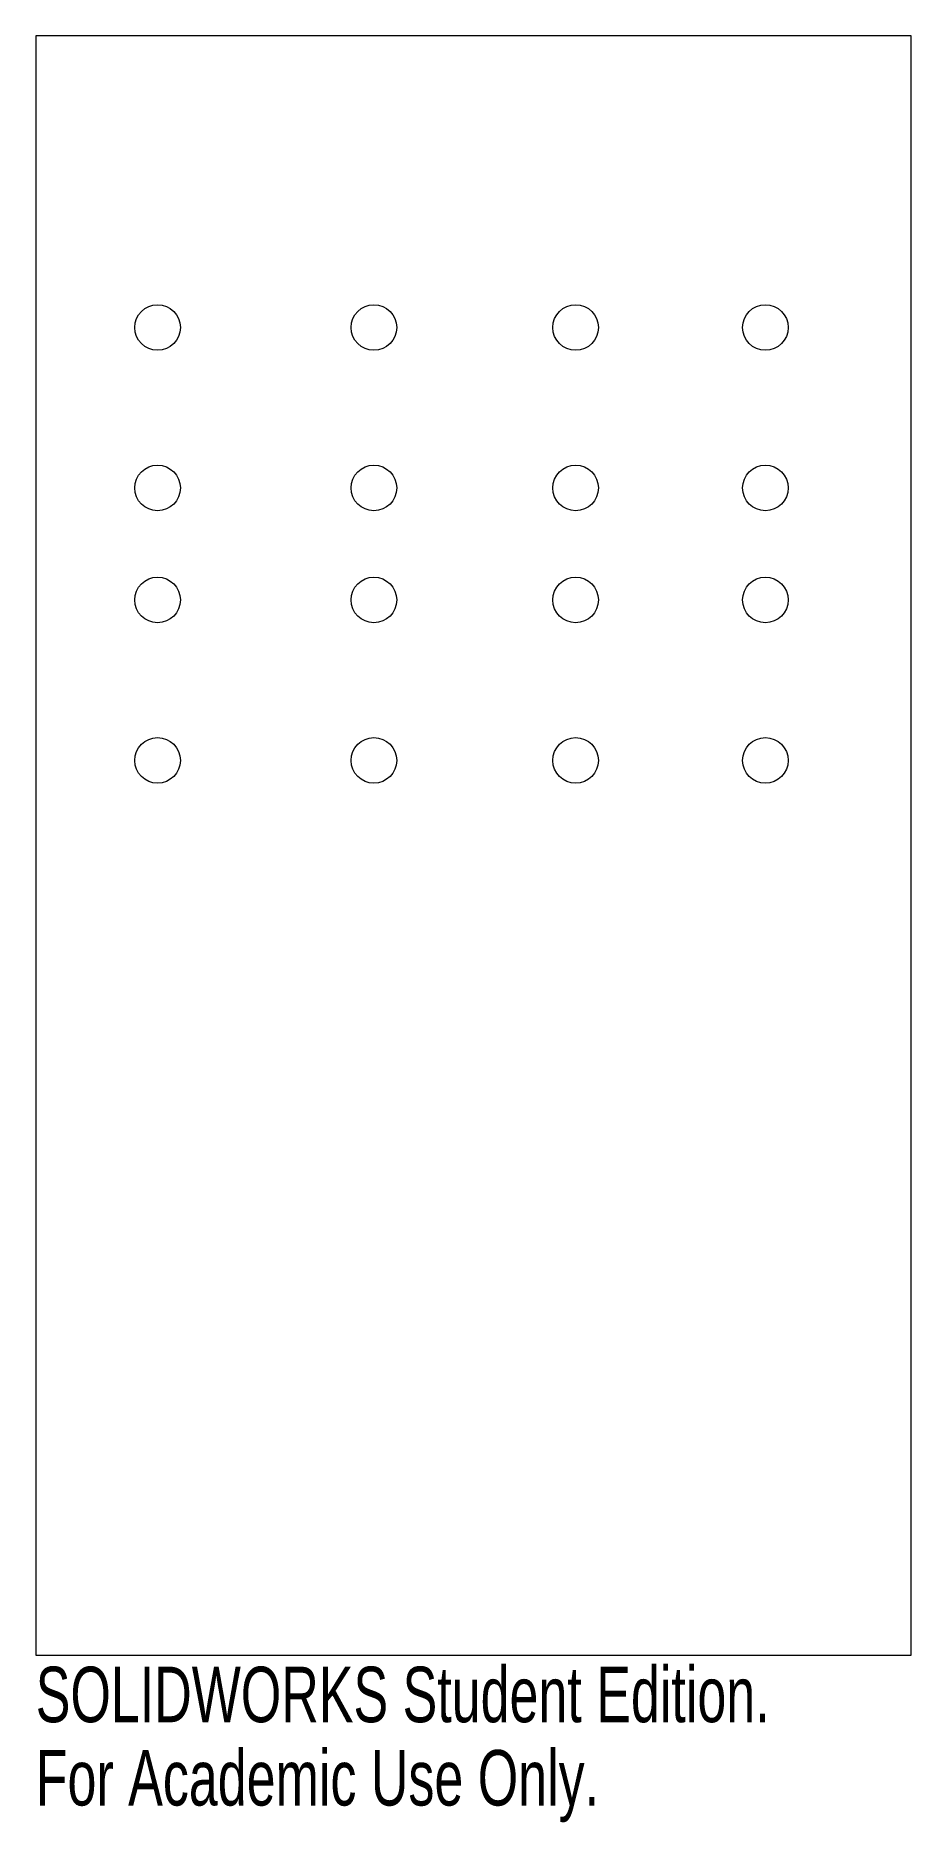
# Model space of a CAD drawing. Header units: inches. Extents: x -1.5 to 1.5, y -3.35 to 2.77.
import ezdxf

# ---------------------------------------------------------------- set-up
doc = ezdxf.new("R2010")
doc.units = ezdxf.units.IN
doc.header["$MEASUREMENT"] = 0
doc.styles.add('SLDTEXTSTYLE0', font='TXT', dxfattribs={"width": 0.7})

msp = doc.modelspace()

# ---------------------------------------------------------------- linework, layer by layer
at = {"color": 7, "linetype": 'Continuous', "lineweight": 15}
for p, q in [((-1.5, 2.775), (-1.5, -2.775)), ((1.5, 2.775), (-1.5, 2.775)), ((1.5, -2.775), (1.5, 2.775)), ((-1.5, -2.775), (1.5, -2.775))]:
    msp.add_line(p, q, dxfattribs=at)
for centre in [(-1.0826, 1.775), (-0.3413, 1.775), (0.35, 1.775), (1, 1.775), (-1.0826, 1.225), (-0.3413, 1.225), (0.35, 1.225), (1, 1.225), (-1.0826, 0.8411), (-0.3413, 0.8411), (0.35, 0.8411), (1, 0.8411), (-1.0826, 0.2911), (-0.3413, 0.2911), (0.35, 0.2911), (1, 0.2911)]:
    msp.add_circle(centre, 0.0781, dxfattribs=at)

# ---------------------------------------------------------------- texts
at = {"color": 7, "linetype": 'Continuous', "char_height": 0.1903, "attachment_point": 1, "style": 'SLDTEXTSTYLE0'}
for s, insert in [('SOLIDWORKS Student Edition.', (-1.5, -2.8151)), ('For Academic Use Only.', (-1.5, -3.1006))]:
    msp.add_mtext(s, dxfattribs=dict(at, insert=insert))

doc.saveas('drawing.dxf')
